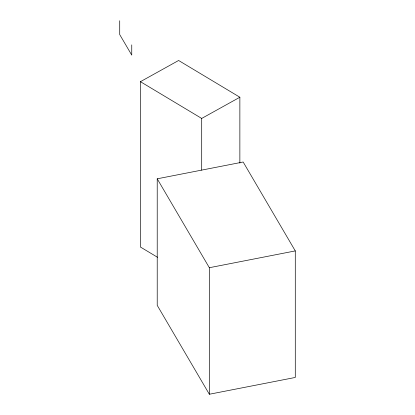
<?xml version="1.0" encoding="UTF-8"?>
<svg xmlns="http://www.w3.org/2000/svg" width="415" height="415" viewBox="0 0 415 415"><rect width="100%" height="100%" fill="white"/><g stroke="black" fill="none" stroke-linecap="round" stroke-linejoin="round"><path stroke-width="0.62" d="M157.55 257.3L140.441 247.039L140.441 81.682L178.606 60.481L239.865 97.235L239.865 163.116M140.441 81.682L201.7 118.436L239.865 97.235M157.218 178.803L243.159 162.006L295.283 250.914L295.283 377.453L209.342 394.25L157.218 305.341L157.218 178.803L209.342 267.711L209.342 394.25M209.342 267.711L295.283 250.914M201.7 118.436L201.7 170.109M131.752 44.887L131.752 55.107L119.717 34.575L119.717 20.75"/></g></svg>
